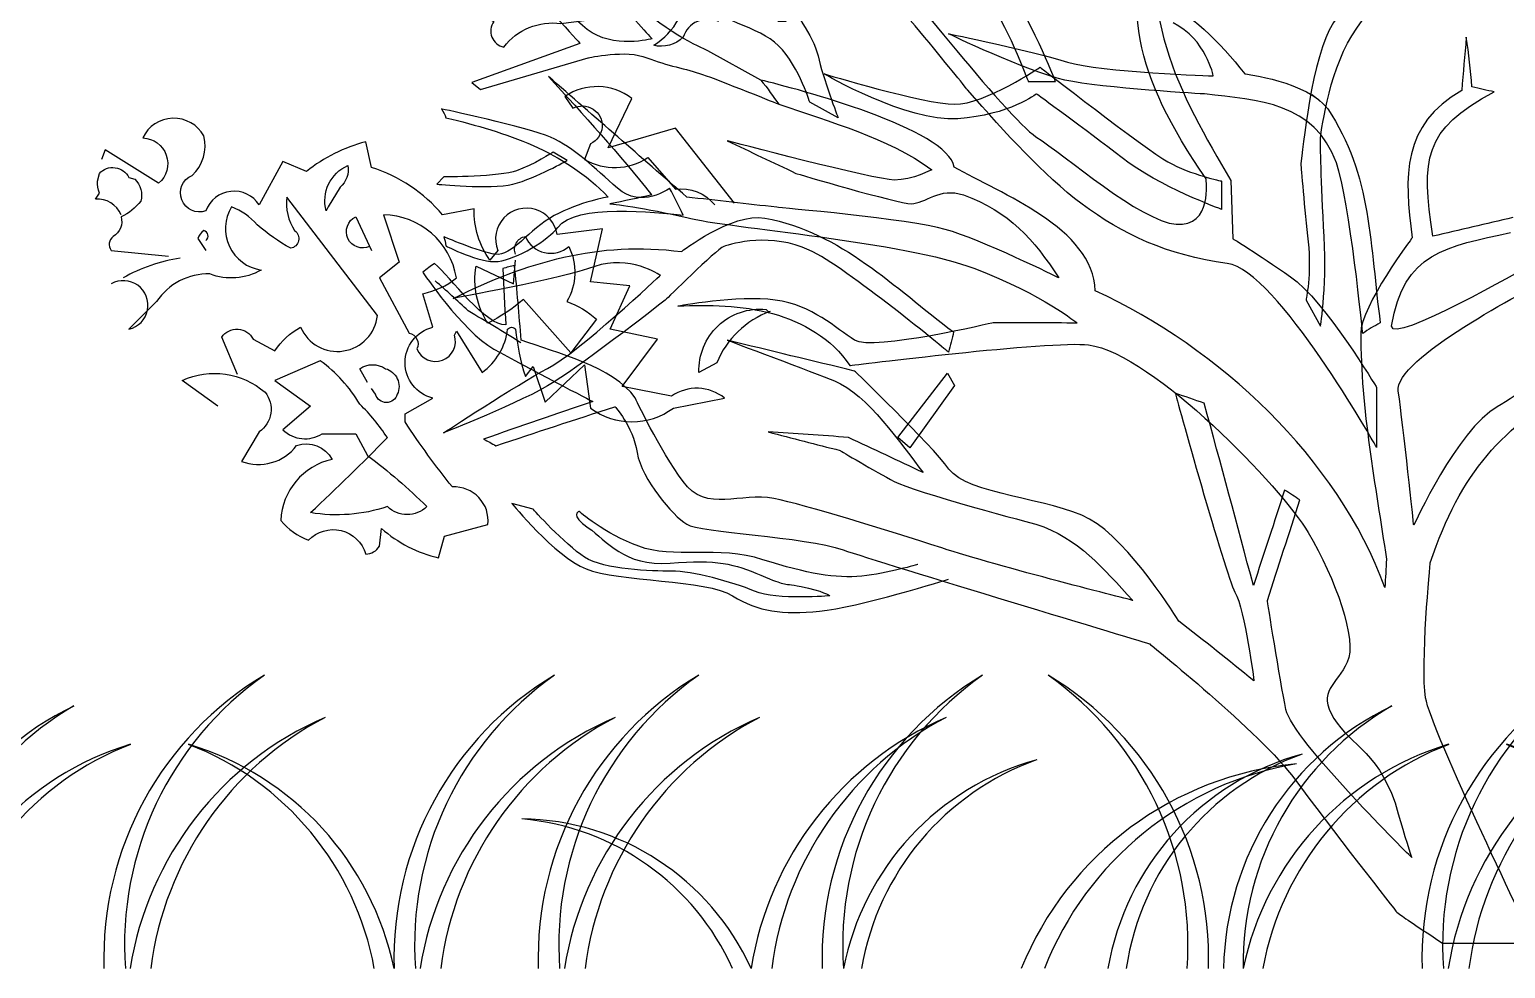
# Model space of a CAD drawing. Header units: millimetres. Extents: x 3633 to 4629, y 3430 to 3787.
# Drawn here: x 4050.88 to 4056.48, y 3711.02 to 3714.58 of the extents above; entities that cross this region are included whole.
import ezdxf

# ---------------------------------------------------------------- set-up
doc = ezdxf.new("R2010")
doc.units = ezdxf.units.MM

# ---------------------------------------------------------------- blocks, each defined once
blk = doc.blocks.new('grass')
at = {"color": 0}
for centre, radius, start, end in [((283.4, 7.6), 250.6, 120.9153, 181.7436), ((299.1, 17.8), 250.6, 125.1975, 184.082), ((498.8, 7.6), 250.6, 120.9153, 181.7436), ((514.5, 17.8), 250.6, 125.1975, 184.082), ((290.9, 7.6), 250.6, 358.2564, 59.0847), ((275.2, 17.8), 250.6, 355.918, 54.8025), ((953.9, 7.6), 250.6, 120.9153, 181.7436), ((969.6, 17.8), 250.6, 125.1975, 184.082), ((1174, 7.6), 250.6, 120.9153, 181.7436), ((1189.7, 17.8), 250.6, 125.1975, 184.082), ((300.2, -39.5), 250.6, 113.3716, 170.93), ((317.1, -31.4), 250.6, 117.6539, 172.7928), ((441.8, -39.5), 250.6, 113.3716, 170.93), ((458.7, -31.4), 250.6, 117.6539, 172.7928), ((778.4, -4.1), 225.6, 115.7068, 178.9593), ((793.3, 3.8), 225.6, 119.989, 180.9593), ((970.7, -39.5), 250.6, 113.3716, 170.93), ((987.6, -31.4), 250.6, 117.6539, 172.7928), ((1190.7, -39.5), 250.6, 113.3716, 170.93), ((1207.6, -31.4), 250.6, 117.6539, 172.7928), ((788.6, -45.9), 225.6, 106.7576, 168.2484), ((804.6, -40.5), 225.6, 111.0398, 169.6613), ((702.6, -45.9), 225.6, 11.7516, 73.2424), ((686.6, -40.5), 225.6, 10.3387, 68.9602), ((465.3, -38.9), 204.5, 105.3788, 169.0232), ((479.8, -34.3), 204.5, 109.661, 170.3333), ((666.7, -34.5), 204.5, 105.3788, 170.2977), ((681.3, -29.9), 204.5, 109.661, 171.6027), ((631.6, -94.2), 250.6, 95.3506, 157.9162), ((650.1, -91.8), 250.6, 99.6328, 158.5173), ((18.2, -79.9), 193.4, 24.414, 89.3231), ((3.8, -79.2), 193.4, 24.1831, 85.0409)]:
    blk.add_arc(centre, radius, start, end, dxfattribs=at)
blk = doc.blocks.new('*U290')
at = {"color": 0}
for points in [[(-1138.7, 1101.9), (-1124.6, 1092.6, 0.54657), (-1112.9, 1062.2, -0.272095), (-1045.1, 1090.2), (-956.3, 1101.9, 0.677032), (-963.3, 1146.3), (-944.6, 1244.5), (-907.2, 1228.2, -0.248367), (-851.1, 1232.9, 0.452606), (-804.3, 1270.3), (-907.2, 1279.6, -0.333328), (-928.2, 1258.6, 0.430618), (-989, 1282), (-1026.4, 1209.5)], [(-858.1, 1092.6, 0.453766), (-900.2, 1073.9, -0.265564), (-935.2, 1064.5, 0.264557), (-895.5, 1137), (-818.3, 1146.3, -0.415939), (-778.6, 1092.6), (-787.9, 1092.6)], [(-839.4, 877.4), (-909.5, 966.3), (-989, 942.9), (-961, 1001.4, 0.323273), (-1040.5, 1003.7), (-1031.1, 989.7, -1.034378), (-1010.1, 947.6), (-1017.1, 928.9, 0.280991), (-942.3, 931.2), (-909.5, 893.8, -0.26123), (-862.8, 875.1)], [(-1452, 636.6), (-1494.1, 667, -0.294098), (-1395.9, 653, -0.441696), (-1402.9, 606.2), (-1423.9, 571.1, 0.332855), (-1358.5, 589.8, -0.375732), (-1316.4, 573.5, 0.339447), (-1377.2, 501, 0.128281), (-1344.4, 477.6, -0.578079), (-1276.6, 461.2, 0.276978), (-1260.3, 470.6), (-1257.9, 491.6, 0.124008), (-1190.1, 456.6), (-1183.1, 482.3), (-1131.7, 496.3, 0.463104), (-1173.7, 540.7, -0.025284), (-1229.9, 617.9), (-1229.9, 627.3), (-1197.1, 646, -0.779266), (-1197.1, 730.1), (-1208.8, 769.9, 0.118973), (-1169.1, 788.6, 0.363647), (-1255.6, 863.4), (-1236.9, 807.3), (-1260.3, 788.6), (-1225.2, 723.1, -0.5), (-1215.8, 704.4, 0.970154), (-1171.4, 720.8), (-1169.1, 725.5), (-1138.7, 676.4, 0.208466), (-1108.3, 727.8, -0.5), (-1098.9, 727.8, 0.056854), (-1087.2, 671.7), (-1077.9, 683.4), (-1063.8, 641.3), (-1017.1, 685.7), (-1010.1, 634.3, 0.333328), (-911.9, 634.3), (-851.1, 646, 0.334427), (-914.2, 648.3), (-972.7, 660), (-930.6, 716.1), (-986.7, 727.8), (-963.3, 779.2), (-1010.1, 783.9), (-996, 847), (-1049.8, 840, 1.125015), (-1120, 821.3), (-1129.3, 809.6, -0.162277), (-1148, 870.4), (-1185.4, 863.4, 0.14122), (-1269.6, 919.5), (-1276.6, 949.9, 0.106674), (-1346.8, 914.9), (-1374.8, 926.5), (-1402.9, 875.1, 0.62291), (-1466, 868.1, -0.972748), (-1482.4, 910.2, 0.276978), (-1468.4, 956.9, 0.613373), (-1540.8, 954.6, -0.688248), (-1522.1, 900.8), (-1585.3, 940.6), (-1589.9, 928.9)], [(-1566.6, 863.4, 0.326447), (-1597, 882.1), (-1592.3, 889.1, -0.099014), (-1594.6, 903.2), (-1592.3, 912.5, -0.522827), (-1557.2, 907.8), (-1550.2, 905.5, -0.276978), (-1543.2, 879.8, -0.123093), (-1566.6, 861.1, -0.350769), (-1575.9, 837.7, 0.4142), (-1578.3, 821.3), (-1510.4, 814.3)], [(-1321, 872.8), (-1323.4, 868.1, -0.369919), (-1297.7, 921.9, -0.265564), (-1307, 896.1), (-1321, 872.8)], [(-1428.6, 674), (-1447.3, 718.4, -0.563461), (-1409.9, 716.1), (-1384.2, 702.1, -0.132751), (-1353.8, 730.1, 0.770752), (-1262.6, 744.2), (-1370.1, 884.5, 0.176163), (-1360.8, 844.7, -0.659393), (-1365.5, 823.7, -0.051254), (-1405.2, 851.7, 0.123093), (-1435.6, 872.8, 0.535172), (-1400.5, 797.9, -0.225418), (-1461.3, 793.3, 0.260452), (-1524.5, 760.5), (-1557.2, 727.8, 1.152542), (-1578.3, 781.6)], [(-1271.9, 826, -1), (-1288.3, 861.1), (-1269.6, 821.3)], [(-1466, 833, 0.618027), (-1468.4, 844.7, 0.162277), (-1475.4, 835.4), (-1466, 821.3)], [(-1098.9, 816.6, -0.480621), (-1087.2, 837.7, 0.516449), (-1035.8, 826, -0.249695), (-1038.1, 760.5, -0.105927), (-1003, 739.5), (-1033.4, 699.7), (-1089.6, 762.9, -0.054871), (-1131.7, 734.8, -0.192581), (-1145.7, 802.6), (-1101.3, 781.6), (-1098.9, 809.6)], [(-1496.4, 812, 0.093063), (-1564.2, 788.6)], [(-799.6, 748.8), (-797.3, 748.8, 0.20787), (-860.4, 688), (-881.5, 676.4, -0.455139), (-802, 751.2), (-799.6, 748.8)], [(-1274.3, 578.2, -0.033035), (-1204.1, 517.4, -0.399994), (-1250.9, 517.4, -0.122452), (-1342.1, 510.3, 0.012192), (-1250.9, 599.2, 0.056335), (-1283.6, 638.9, 0.100357), (-1330.4, 690.4), (-1384.2, 667), (-1342.1, 636.6), (-1374.8, 608.5, 0.349121), (-1328.1, 603.9), (-1288.3, 603.9), (-1274.3, 578.2)], [(-1274.3, 664.7), (-1283.6, 681, -0.309357), (-1253.2, 681, -0.468369), (-1239.2, 650.6, -0.763794), (-1264.9, 650.6), (-1269.6, 657.6)]]:
    blk.add_lwpolyline(points, format="xyb", dxfattribs=at)
blk.add_lwpolyline([(0, 0), (108.3, 0)], dxfattribs=at)
for points in [[(-280.4, 905.9), (-366.5, 1032.4), (-381.2, 1106.3), (-344.5, 1248.6)], [(-319.5, 1232.1), (-372.6, 1114.2), (-310.3, 1004.9), (-251.1, 904.1)], [(-5.5, 1215.6), (-5.5, 1215.6), (-111.8, 1128.3), (-134.4, 1082.5)], [(-563.2, 1011.6), (-563.2, 1011.6), (-651.2, 1122.2), (-706.8, 1180.2)], [(-673.2, 1174.1), (-655.5, 1158.2), (-516.2, 978), (-482, 956)], [(-465.5, 1182.6), (-371.4, 1150.9), (-294.4, 1109.3), (-234.6, 1030.5)], [(-107.5, 1075.7), (-78.2, 1122.2), (-23.8, 1182.6), (-23.8, 1182.6)], [(-1014, 1083.1), (-1044.6, 1106.9), (-1073.9, 1158.2), (-1108.7, 1171)], [(-1100.8, 1147.2), (-1073.9, 1125.2), (-1022.6, 1066.6), (-1022.6, 1066.6)], [(-981.1, 1122.2), (-965.2, 1102.6), (-937.1, 1072.1), (-937.1, 1072.1)], [(-797.2, 1072.1), (-824.7, 1090.4), (-875.4, 1100.2), (-893.1, 1126.4)], [(-774, 1124), (-771.5, 1103.8), (-745.9, 1077.6), (-740.4, 1051.9)], [(-458.8, 1021.4), (-458.8, 1021.4), (-491.8, 1105.7), (-516.8, 1130.7)], [(-871.1, 1058), (-871.1, 1058), (-918.7, 1077.6), (-958.5, 1116.1)], [(-271.8, 1028.1), (-271.8, 1028.1), (-280.4, 1072.1), (-319.5, 1091)], [(-937.1, 1072.1), (-937.1, 1072.1), (-983.5, 1059.9), (-1014, 1083.1)], [(-750.1, 996.9), (-752.6, 1004.3), (-769.1, 1053.8), (-797.2, 1072.1)], [(-447.8, 1023.2), (-493.6, 1033.6), (-585.8, 1078.2), (-585.8, 1078.2)], [(-134.4, 1082.5), (-157.6, 1036.6), (-168, 922.4), (-168, 922.4)], [(-144.8, 954.2), (-144.8, 954.2), (-136.2, 1030.5), (-107.5, 1075.7)], [(28.1, 1073.9), (26.3, 1052.5), (24.4, 1031.8), (22.6, 1011)], [(34.8, 1015.3), (33, 1034.8), (31.2, 1054.4), (28.1, 1073.9)], [(-1022.6, 1066.6), (-1022.6, 1066.6), (-1150.9, 1020.2), (-1150.9, 1020.2)], [(-1012.8, 1049.5), (-1012.8, 1049.5), (-967, 1059.9), (-943.2, 1049.5)], [(-808.2, 1023.2), (-808.2, 1023.2), (-871.1, 1058), (-871.1, 1058)], [(-740.4, 1051.9), (-734.9, 1026.9), (-716.6, 978.6), (-716.6, 978.6)], [(-1140.5, 1012.2), (-1140.5, 1012.2), (-1012.8, 1049.5), (-1012.8, 1049.5)], [(-477.1, 1038.5), (-477.1, 1038.5), (-353.1, 942), (-325.6, 926.1)], [(-1150.9, 1020.2), (-1150.9, 1020.2), (-1140.5, 1012.2), (-1140.5, 1012.2)], [(-1059.9, 1027.5), (-1018.9, 982.3), (-975.6, 935.2), (-937.7, 887)], [(-896.1, 884.5), (-950.5, 932.2), (-1004.9, 979.2), (-1059.9, 1027.5)], [(-808.2, 1023.2), (-800.2, 1013.4), (-793.5, 1003.7), (-786.8, 994.5)], [(-579.1, 920), (-585.8, 965.2), (-765.4, 1012.8), (-808.2, 1023.2)], [(-574.8, 977.4), (-635.9, 973.1), (-733, 1030.5), (-733, 1030.5)], [(-491.1, 1021.4), (-491.1, 1021.4), (-458.8, 1021.4), (-458.8, 1021.4)], [(-282.2, 1006.7), (-282.2, 1006.7), (-402.6, 1013.4), (-447.8, 1023.2)], [(-234.6, 1030.5), (-234.6, 1030.5), (-159.4, 1021.4), (-136.2, 989)], [(61.1, 1009.2), (52.5, 1011), (44, 1012.8), (34.8, 1015.3)], [(-481.4, 1006.7), (-481.4, 1006.7), (-513.1, 981.7), (-574.8, 977.4)], [(-255.3, 805.7), (-397.7, 825.3), (-469.1, 905.3), (-563.2, 1011.6)], [(-380, 931), (-423.3, 964.6), (-481.4, 1006.7), (-481.4, 1006.7)], [(-125.8, 924.9), (-152.1, 996.9), (-218.1, 999.4), (-282.2, 1006.7)], [(-145.4, 998.2), (-148.4, 1000.6), (-151.5, 1003), (-154.6, 1006.1)], [(22.6, 1011), (-48.3, 970.1), (-45.8, 909.6), (-36, 836.3)], [(-11.6, 838.1), (-25, 929.7), (-23.8, 964), (61.1, 1009.2)], [(-1186.9, 989), (-1184.5, 985.3), (-1182.6, 981.7), (-1181.4, 978.6)], [(-1057.4, 955.4), (-1085.5, 967.6), (-1186.9, 989), (-1186.9, 989)], [(-786.8, 994.5), (-725.1, 973.1), (-659.1, 955.4), (-605.4, 916.9)], [(-716.6, 978.6), (-716.6, 978.6), (-750.1, 996.9), (-750.1, 996.9)], [(-136.2, 989), (-83.7, 912), (-86.1, 824.1), (-73.9, 735.5)], [(-1181.4, 978.6), (-1109.3, 960.9), (-1042.1, 939.5), (-989, 884.5)], [(-978, 894.9), (-1005.5, 919.4), (-1029.9, 943.2), (-1057.4, 955.4)], [(-847.9, 951.1), (-821, 938.3), (-793.5, 925.5), (-766.6, 912.6)], [(-482, 956), (-447.2, 934), (-358.6, 855.8), (-315.8, 852.2)], [(-141.1, 849.7), (-144.8, 914.5), (-144.8, 954.2), (-144.8, 954.2)], [(-1102, 899.8), (-1073.9, 907.1), (-1037.9, 927.9), (-1037.9, 927.9)], [(-1054.4, 937.7), (-1054.4, 937.7), (-1078.2, 922.4), (-1097.7, 915.7)], [(-1037.9, 927.9), (-1037.9, 927.9), (-1054.4, 937.7), (-1054.4, 937.7)], [(-262.1, 869.9), (-262.1, 869.9), (-336.6, 896.8), (-380, 931)], [(-1097.7, 915.7), (-1116.7, 908.4), (-1183.9, 908.4), (-1183.9, 908.4)], [(-411.7, 773.4), (-414.2, 847.9), (-523.5, 888.2), (-579.1, 920)], [(-325.6, 926.1), (-298.1, 910.8), (-262.1, 903.5), (-262.1, 903.5)], [(-168, 922.4), (-168, 922.4), (-163.7, 868.7), (-159.4, 831.4)], [(-94.7, 722.7), (-94.7, 722.7), (-110, 879), (-125.8, 924.9)], [(-1183.9, 908.4), (-1183.9, 908.4), (-1192.4, 899.8), (-1192.4, 899.8)], [(-1192.4, 899.8), (-1192.4, 899.8), (-1129.5, 893.1), (-1102, 899.8)], [(-916.3, 894.9), (-916.3, 894.9), (-949.9, 869.9), (-978, 894.9)], [(-900.4, 863.2), (-905.3, 874.2), (-910.8, 884.5), (-916.3, 894.9)], [(-315.8, 852.2), (-272.4, 848.5), (-280.4, 905.9), (-280.4, 905.9)], [(-262.1, 903.5), (-262.1, 903.5), (-262.1, 869.9), (-262.1, 869.9)], [(-251.1, 904.1), (-251.1, 904.1), (-248.6, 835.1), (-248.6, 835.1)], [(-989, 884.5), (-989, 884.5), (-1022.6, 879), (-1053.1, 862.5)], [(-1048.9, 848.5), (-1028.1, 877.2), (-932.8, 866.2), (-900.4, 863.2)], [(-937.7, 887), (-954.2, 883.3), (-970.1, 879.7), (-987.2, 876.6)], [(-987.2, 876.6), (-987.2, 876.6), (-944.4, 871.7), (-896.1, 860.1)], [(-789.2, 872.3), (-824.7, 876.6), (-860.7, 880.3), (-896.1, 884.5)], [(-568.1, 887), (-513.7, 867.4), (-484.4, 834.4), (-455.1, 788.6)], [(-1053.1, 862.5), (-1083.1, 846.1), (-1103.8, 813.7), (-1122.8, 816.7)], [(-902.3, 819.8), (-902.3, 819.8), (-843, 866.2), (-803.3, 859.5)], [(-896.1, 860.1), (-848.5, 847.9), (-635.9, 831.4), (-554.7, 799.6)], [(-803.3, 859.5), (-712.3, 842.4), (-650.6, 777.6), (-579.7, 724.5)], [(-589.5, 846.1), (-631, 858.3), (-789.2, 872.3), (-789.2, 872.3)], [(83.1, 860.1), (51.9, 852.8), (20.2, 845.4), (-11.6, 838.1)], [(-750.8, 821.6), (-794.7, 842.4), (-842.4, 829.6), (-852.2, 825.9)], [(-455.1, 788.6), (-455.1, 788.6), (-546.7, 834.4), (-589.5, 846.1)], [(-144.8, 731.2), (-144.8, 731.2), (-136.2, 785), (-141.1, 849.7)], [(-60.5, 731.2), (-46.4, 819.2), (4.9, 825.9), (80.6, 842.4)], [(-1183.9, 837.5), (-1182.6, 833.8), (-1182, 830.2), (-1181.4, 826.5)], [(-1122.8, 816.7), (-1142.3, 819.2), (-1183.9, 837.5), (-1183.9, 837.5)], [(-1172.9, 764.2), (-1085.5, 807.6), (-1000.6, 832.6), (-902.3, 819.8)], [(-852.2, 825.9), (-861.9, 821.6), (-920.6, 763), (-920.6, 763)], [(-248.6, 835.1), (-248.6, 835.1), (-220.5, 818), (-180.2, 789.9)], [(-159.4, 831.4), (-155.2, 793.5), (-161.9, 762.4), (-161.9, 762.4)], [(-1194.9, 805.7), (-1199.7, 802.7), (-1204, 799), (-1208.9, 795.4)], [(-1110.6, 733), (-1133.2, 730.6), (-1177.1, 790.5), (-1194.9, 805.7)], [(-927.3, 791.7), (-927.3, 791.7), (-964.6, 816.7), (-1004.9, 802.1)], [(-585.8, 700.7), (-585.8, 700.7), (-706.2, 800.9), (-750.8, 821.6)], [(-78.2, 587.7), (-78.2, 587.7), (-196.7, 798.4), (-255.3, 805.7)], [(-1208.9, 795.4), (-1208.9, 795.4), (-1163.1, 726.3), (-1124.6, 704.3)], [(-1004.9, 802.1), (-1045.8, 787.4), (-1172.9, 764.2), (-1172.9, 764.2)], [(-1100.2, 803.3), (-1104.5, 802.7), (-1109.3, 800.9), (-1114.2, 799.6)], [(-1114.2, 799.6), (-1113, 777.6), (-1111.8, 755.6), (-1110.6, 733)], [(-1092.2, 714.7), (-1094.7, 744.7), (-1097.1, 774.6), (-1100.2, 803.3)], [(-1061.1, 681.1), (-1024.4, 700.1), (-927.3, 791.7), (-927.3, 791.7)], [(-554.7, 799.6), (-472.8, 768.5), (-433.1, 734.9), (-433.1, 734.9)], [(-180.2, 789.9), (-139.3, 761.8), (-78.2, 658.5), (-78.2, 658.5)], [(103.2, 803.3), (97.7, 800.2), (-60.5, 709.2), (-60.5, 731.2)], [(-52.5, 654.2), (-58, 693.3), (99, 772.1), (131.3, 791.7)], [(286.5, 793.5), (232.1, 753.8), (113, 664), (64.8, 635.9)], [(-1155.2, 749.5), (-1168, 761.8), (-1180.8, 773.4), (-1194.3, 785)], [(-68.4, 421.5), (-124.6, 575.4), (-265.1, 705.6), (-411.7, 773.4)], [(-920.6, 763), (-920.6, 763), (-1013.4, 690.3), (-1053.1, 665.2)], [(-906.5, 755), (-833.8, 759.9), (-747.7, 750.1), (-702.5, 684.8)], [(-161.9, 762.4), (-161.9, 762.4), (-144.8, 731.2), (-144.8, 731.2)], [(-1092.8, 711.7), (-1113.6, 725.1), (-1134.4, 737.3), (-1155.2, 749.5)], [(-532.7, 735.5), (-532.7, 735.5), (-675, 701.3), (-697, 714.7)], [(-433.1, 734.9), (-466.1, 735.5), (-499.7, 735.5), (-532.7, 735.5)], [(-73.9, 735.5), (-81.2, 731.2), (-88, 727.5), (-94.7, 722.7)], [(-579.7, 724.5), (-581.5, 716.6), (-583.4, 708.6), (-585.8, 700.7)], [(-1124.6, 704.3), (-1086.7, 683), (-1007.3, 642), (-1007.3, 642)], [(-957.2, 646.3), (-982.3, 683), (-1051.3, 700.1), (-1092.2, 714.7)], [(-697, 678.1), (-747.1, 690.3), (-797.8, 702.5), (-847.9, 714.7)], [(-847.9, 714.7), (-847.9, 714.7), (-744.7, 676.2), (-720.8, 666.5)], [(-702.5, 684.8), (-702.5, 684.8), (-463.7, 714.7), (-419.7, 709.2)], [(-419.7, 709.2), (-342.7, 698.8), (-190, 538.8), (-159.4, 486.9)], [(-1184.5, 604.8), (-1184.5, 604.8), (-1097.1, 662.2), (-1061.1, 681.1)], [(-1053.1, 665.2), (-1092.2, 640.8), (-1184.5, 604.8), (-1184.5, 604.8)], [(-720.8, 666.5), (-682.3, 651.2), (-641.4, 590.7), (-615.8, 557.7)], [(-585.2, 562), (-607.2, 591.9), (-697, 678.1), (-697, 678.1)], [(-645.7, 599.3), (-645.7, 599.3), (-587, 675.6), (-587, 675.6)], [(-587, 675.6), (-587, 675.6), (-578.5, 661), (-578.5, 661)], [(-14.7, 450.8), (22.6, 559.6), (67.8, 609.6), (164.9, 666.5)], [(-578.5, 661), (-578.5, 661), (-631.6, 587), (-631.6, 587)], [(-317, 651.8), (-317, 651.8), (-257.8, 438), (-246.2, 416)], [(-282.8, 640.2), (-293.8, 643.9), (-305.4, 648.1), (-317, 651.8)], [(-78.2, 658.5), (-78.2, 658.5), (-78.2, 587.7), (-78.2, 587.7)], [(-34.2, 495.4), (-34.2, 495.4), (-46.4, 611.5), (-52.5, 654.2)], [(-1007.3, 642), (-1050.7, 627.4), (-1093.5, 612.7), (-1136.8, 597.4)], [(-1122.2, 589.5), (-1075.1, 605.4), (-1028.1, 620.6), (-981.1, 635.9)], [(-981.1, 635.9), (-981.1, 635.9), (-960.3, 613.9), (-954.8, 581.5)], [(-900.4, 547.3), (-928.5, 585.2), (-957.2, 646.3), (-957.2, 646.3)], [(-224.2, 423.9), (-243.7, 496), (-262.7, 568.1), (-282.8, 640.2)], [(64.8, 635.9), (17.1, 608.4), (-34.2, 495.4), (-34.2, 495.4)], [(-1136.8, 597.4), (-1131.9, 595), (-1127.1, 592.5), (-1122.2, 589.5)], [(-799.6, 606), (-770.9, 598.7), (-742.8, 591.3), (-714.1, 584)], [(-704.3, 599.3), (-736.1, 602.3), (-767.9, 604.2), (-799.6, 606)], [(-615.8, 557.7), (-645.1, 571.8), (-675, 585.8), (-704.3, 599.3)], [(-631.6, 587), (-631.6, 587), (-645.7, 599.3), (-645.7, 599.3)], [(-954.8, 581.5), (-949.3, 549.8), (-912.6, 506.4), (-896.1, 496.6)], [(-714.1, 584), (-714.1, 584), (-672.6, 558.9), (-650, 547.3)], [(-418.4, 502.7), (-465.5, 527.8), (-563.2, 531.5), (-585.2, 562)], [(-792.9, 527.2), (-831.4, 535.1), (-872.9, 508.9), (-900.4, 547.3)], [(-650, 547.3), (-628, 535.1), (-482, 496.6), (-482, 496.6)], [(-593.8, 468.5), (-659.7, 489.9), (-755, 519.2), (-792.9, 527.2)], [(-187.5, 537), (-199.1, 499.7), (-212, 461.8), (-224.2, 423.9)], [(-207.7, 406.2), (-194.9, 445.9), (-182, 485.6), (-169.2, 525.3)], [(-169.2, 525.3), (-175.3, 529), (-180.8, 533.3), (-187.5, 537)], [(-1078.2, 514.4), (-1078.2, 514.4), (-1103.2, 521.1), (-1103.2, 521.1)], [(-1103.2, 521.1), (-1103.2, 521.1), (-1053.1, 458.8), (-1015.3, 443.5)], [(-1023.8, 511.9), (-1023.8, 511.9), (-1035.4, 507.6), (-1012.8, 492.4)], [(-953, 470.4), (-993.3, 485), (-1023.8, 511.9), (-1023.8, 511.9)], [(-1012.8, 492.4), (-990.8, 477.1), (-970.7, 446.5), (-915.7, 450.2)], [(-896.1, 496.6), (-880.9, 486.9), (-756.9, 482), (-710.4, 466.1)], [(-482, 496.6), (-431.3, 480.1), (-403.2, 444.7), (-367.1, 406.2)], [(-312.8, 381.8), (-312.8, 381.8), (-371.4, 477.1), (-418.4, 502.7)], [(-159.4, 486.9), (-127.1, 431.9), (-100.8, 359.2), (-113, 332.9)], [(-805.7, 454.5), (-858.3, 471.6), (-912.6, 455.1), (-953, 470.4)], [(-710.4, 466.1), (-664.6, 450.2), (-347.6, 354.9), (-347.6, 354.9)], [(-367.1, 406.2), (-367.1, 406.2), (-527.2, 446.5), (-593.8, 468.5)], [(-66.6, 455.1), (-67.2, 444.1), (-67.8, 433.1), (-68.4, 421.5)], [(-1015.3, 443.5), (-978, 428.2), (-872.3, 431.3), (-841.8, 411.7)], [(-688.5, 434.9), (-719.6, 432.5), (-752.6, 437.4), (-805.7, 454.5)], [(-621.9, 449), (-621.9, 449), (-657.9, 438), (-688.5, 434.9)], [(-20.2, 290.8), (-26.3, 328.6), (-14.7, 450.8), (-14.7, 450.8)], [(-738.5, 393.4), (-693.9, 397.7), (-585.8, 431.3), (-585.8, 431.3)], [(-841.8, 411.7), (-810.6, 392.2), (-783.1, 389.7), (-738.5, 393.4)], [(-726.3, 411.7), (-726.3, 411.7), (-788.6, 406.2), (-815.5, 417.2)], [(-246.2, 416), (-234, 394), (-223.6, 310.9), (-223.6, 310.9)], [(-223.6, 310.9), (-253.5, 334.8), (-282.8, 358.6), (-312.8, 381.8)], [(-347.6, 354.9), (-347.6, 354.9), (-215, 248.6), (-175.3, 194.3)], [(-113, 332.9), (-124.6, 306.7), (-149.7, 298.7), (-128.9, 266.3)], [(108.3, 0), (108.3, 0), (-14, 252.3), (-20.2, 290.8)], [(-128.9, 266.3), (-109.3, 234), (-72.1, 225.4), (-52.5, 153.3)], [(-175.3, 194.3), (-135, 139.3), (-54.4, 36.7), (-54.4, 36.7)], [(-52.5, 153.3), (-45.6, 128.4), (-37.2, 102.5), (-36.6, 101.3)], [(-54.4, 36.7), (-45.8, 30.5), (-37.9, 24.4), (0, 0)]]:
    blk.add_open_spline(points, degree=3, dxfattribs=at)
for points, knots in [([(-641.4, 1148.4), (-641.4, 1148.4), (-556.5, 1134.4), (-538.2, 1116.1), (-538.2, 1116.1), (-519.9, 1097.7), (-491.1, 1021.4), (-491.1, 1021.4)], [0.3, 0.3, 0.3, 0.3, 0.4, 0.4, 0.4, 0.4, 0.5, 0.5, 0.5, 0.5]), ([(-585.8, 1078.2), (-585.8, 1078.2), (-483.8, 1056.8), (-444.7, 1044.6), (-444.7, 1044.6), (-405.6, 1032.4), (-271.8, 1028.1), (-271.8, 1028.1)], [0.6666667, 0.6666667, 0.6666667, 0.6666667, 0.75, 0.75, 0.75, 0.75, 0.8333333, 0.8333333, 0.8333333, 0.8333333]), ([(-943.2, 1049.5), (-919.4, 1040.3), (-896.8, 1036.6), (-877.2, 1029.9), (-877.2, 1029.9), (-857.7, 1023.2), (-786.8, 994.5), (-786.8, 994.5)], [0.8421053, 0.8421053, 0.8421053, 0.8421053, 0.8947368, 0.8947368, 0.8947368, 0.8947369, 0.9473684, 0.9473684, 0.9473684, 0.9473684]), ([(-733, 1030.5), (-733, 1030.5), (-614.5, 994.5), (-578.5, 994.5), (-578.5, 994.5), (-541.8, 994.5), (-477.1, 1038.5), (-477.1, 1038.5)], [0, 0, 0, 0, 0.1111111, 0.1111111, 0.1111111, 0.1111111, 0.2222222, 0.2222222, 0.2222222, 0.2222222]), ([(-605.4, 916.9), (-605.4, 916.9), (-628, 904.7), (-650, 904.7), (-650, 904.7), (-672.6, 904.7), (-847.9, 951.1), (-847.9, 951.1)], [0.55172414, 0.55172414, 0.55172414, 0.55172414, 0.56896552, 0.56896552, 0.56896552, 0.56896553, 0.5862069, 0.5862069, 0.5862069, 0.5862069]), ([(-766.6, 912.6), (-766.6, 912.6), (-646.3, 876.6), (-629.8, 876.6), (-629.8, 876.6), (-613.3, 876.6), (-596.2, 896.8), (-568.1, 887)], [0.60344828, 0.60344828, 0.60344828, 0.60344828, 0.62068966, 0.62068966, 0.62068966, 0.62068967, 0.63793103, 0.63793103, 0.63793103, 0.63793103]), ([(-1181.4, 826.5), (-1181.4, 826.5), (-1141.7, 805.7), (-1119.7, 808.2), (-1119.7, 808.2), (-1097.7, 810.6), (-1059.9, 833.8), (-1048.9, 848.5)], [0.6923077, 0.6923077, 0.6923077, 0.6923077, 0.7692308, 0.7692308, 0.7692308, 0.7692308, 0.8461538, 0.8461538, 0.8461538, 0.8461538]), ([(-36, 836.3), (-36, 836.3), (-97.1, 755), (-97.1, 722.7), (-97.1, 722.7), (-97.1, 633.5), (-79.4, 541.8), (-66.6, 455.1)], [0.4137931, 0.4137931, 0.4137931, 0.4137931, 0.43103448, 0.43103448, 0.43103448, 0.43103449, 0.44827586, 0.44827586, 0.44827586, 0.44827586]), ([(-697, 714.7), (-719.6, 728.8), (-746.5, 756.3), (-791.1, 762.4), (-791.1, 762.4), (-835.7, 768.5), (-906.5, 755), (-906.5, 755)], [0.84482759, 0.84482759, 0.84482759, 0.84482759, 0.86206897, 0.86206897, 0.86206897, 0.86206898, 0.87931034, 0.87931034, 0.87931034, 0.87931034]), ([(-815.5, 417.2), (-841.8, 428.2), (-890, 441), (-913.9, 441), (-913.9, 441), (-937.7, 441), (-993.3, 442.3), (-1017.1, 457.5), (-1017.1, 457.5), (-1040.9, 472.8), (-1078.2, 514.4), (-1078.2, 514.4)], [0.7894737, 0.7894737, 0.7894737, 0.7894737, 0.8421053, 0.8421053, 0.8421053, 0.8421053, 0.8947368, 0.8947368, 0.8947368, 0.8947369, 0.9473684, 0.9473684, 0.9473684, 0.9473684]), ([(-915.7, 450.2), (-860.1, 455.1), (-839.9, 449.6), (-808.2, 436.2), (-808.2, 436.2), (-776.4, 422.7), (-786.2, 427.6), (-760.5, 422.7), (-760.5, 422.7), (-734.9, 417.8), (-726.3, 411.7), (-726.3, 411.7)], [0.5789474, 0.5789474, 0.5789474, 0.5789474, 0.6315789, 0.6315789, 0.6315789, 0.631579, 0.6842105, 0.6842105, 0.6842105, 0.6842105, 0.7368421, 0.7368421, 0.7368421, 0.7368421]), ([(-36.6, 101.3), (-36.6, 101.3), (-178.4, 241.3), (-185.7, 276.7), (-185.7, 276.7), (-193, 312.2), (-207.7, 406.2), (-207.7, 406.2)], [0.28888889, 0.28888889, 0.28888889, 0.28888889, 0.31111111, 0.31111111, 0.31111111, 0.31111112, 0.33333333, 0.33333333, 0.33333333, 0.33333333])]:
    blk.add_open_spline(points, degree=3, knots=knots, dxfattribs=at)

msp = doc.modelspace()

# ---------------------------------------------------------------- block references
at = {"color": 0}
for name, p, xscale, yscale, zscale in [('*U290', (4056.2379, 3711.115), 0.003200000000069849, 0.003200000000069849, 0.003200000000069849), ('grass', (4047.6429, 3711.0184), 0.005, 0.005, 0.005), ('grass', (4052.6429, 3711.0184), 0.005, 0.005, 0.005)]:
    msp.add_blockref(name, p, dxfattribs=dict(at, xscale=xscale, yscale=yscale, zscale=zscale))

doc.saveas('drawing.dxf')
